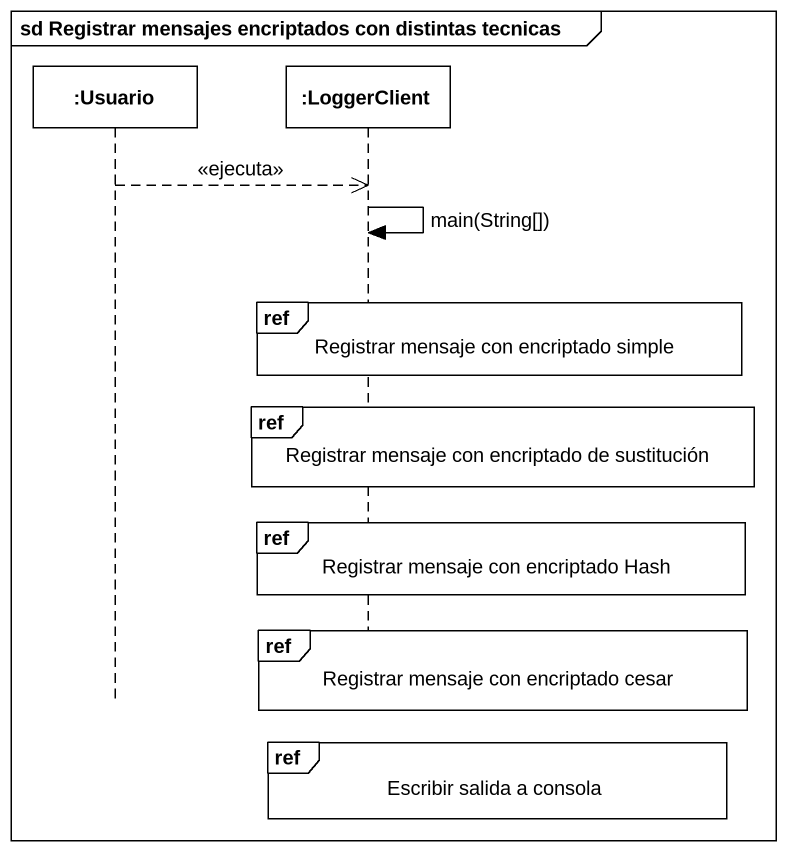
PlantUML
@startuml
mainframe sd Registrar mensajes encriptados con distintas tecnicas
hide footbox
participant ":Usuario" as Usuario
participant ":LoggerClient" as LoggerClient

Usuario -->> LoggerClient : <<ejecuta>>
LoggerClient -> LoggerClient : main(String[])
ref over LoggerClient : Registrar mensaje con encriptado simple
ref over LoggerClient : Registrar mensaje con encriptado de sustitución
ref over LoggerClient : Registrar mensaje con encriptado Hash
ref over LoggerClient : Registrar mensaje con encriptado cesar
ref over LoggerClient : Escribir salida a consola
@enduml
